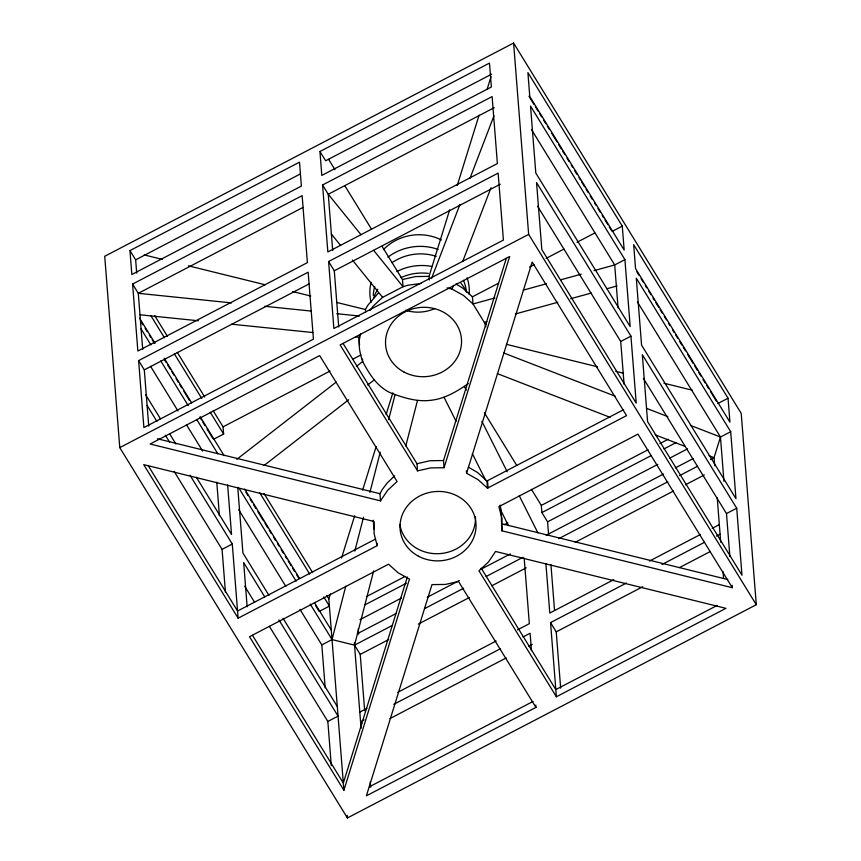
<?xml version="1.0" encoding="UTF-8"?>
<svg xmlns="http://www.w3.org/2000/svg" width="861" height="861" viewBox="0 0 861 861"><rect width="100%" height="100%" fill="white"/><g stroke="black" fill="none" stroke-linecap="round" stroke-linejoin="round"><path stroke-width="1.29" d="M360.737 333.691C357.67 342.71 359.575 352.752 362.675 361.512C369.347 374.051 377.107 386.664 390.496 392.853C403.239 397.707 417.101 402.141 430.941 400.268C444.771 398.858 457.148 391.314 468.319 383.608M501.5 522.519L501.382 511.391L500.123 505.116M501.963 530.839L501.952 518.57L498.885 506.655L637.936 434.148L732.324 587.708L501.963 530.839L501.489 524.866M345.767 586.223L332.034 639.583L321.81 644.921L325.178 687.778M354.807 551.083L363.514 517.246M369.875 492.514L380.261 452.165M388.634 419.63L394.995 394.898M373.62 570.951L354.538 645.147L360.232 654.403L364.655 710.659M405.779 446.009L417.499 400.451M343.894 790.269L409.481 579.066L398.062 572.748L388.559 564.192L249.507 636.709L343.894 790.269L328.827 598.922L330.42 593.81M341.559 557.971L354.667 515.728M362.621 490.124L376.139 446.611M386.083 414.604L392.842 392.842M429.295 279.965L429.015 276.381L449.679 209.815M457.234 185.502L479.103 115.094M487.057 89.501L491.028 76.694M407.328 577.01L343.324 783.09L252.456 635.267M444.072 467.717L509.669 256.513L340.127 344.927L417.542 470.87L430.629 467.91L444.072 467.717L443.501 460.549L506.311 258.3M466.576 473.27L532.173 262.078L626.56 415.626L487.509 488.144L477.995 479.599L466.576 473.27L466.382 470.881M730.688 431.695L735.961 498.659L641.574 345.11L636.301 278.135L730.688 431.695L720.463 437.022L714.06 457.654L714.695 465.693M431.501 278.544L459.849 204.703M469.934 178.421L493.966 115.848M447.074 287.875L452.079 289.113L453.521 285.357M462.648 261.572L490.996 187.73M365.634 311.919L365.451 309.529L367.755 305.386L378.183 293.235M380.508 500.865L387.601 490.339L397.093 481.536L319.679 355.593L150.148 444.007L380.508 500.865L379.949 493.687L382.252 489.554L387.03 483.172L394.607 475.875M369.918 310.434L373.104 306.182L382.596 297.368L403.045 286.713L407.856 285.228L420.932 283.463M236.84 459.3L336.242 382.058M356.336 366.442L362.675 361.512L362.492 359.123M264.079 465.489L348.683 399.752M367.712 384.964L374.061 380.035M513.597 43.05L104.719 256.277L119.776 447.612L347.403 817.95L756.281 604.723L741.224 413.388L513.597 43.05L528.654 234.386L756.281 604.723M129.957 250.583L299.499 162.169L301.382 186.084L131.841 274.498L129.957 250.583L135.651 259.839L136.695 273.131M319.937 151.504L489.478 63.09L491.362 87.015L321.82 175.429L319.937 151.504L325.63 160.77L491.609 74.207M135.651 259.839L300.446 173.9M132.594 284.065L302.136 195.651L307.399 262.627L137.868 351.03L132.594 284.065L138.287 293.321L142.711 349.577M322.574 184.986L492.115 96.583L497.389 163.547L327.847 251.961L322.574 184.986L328.267 194.252L361.039 234.762M303.083 207.383L138.287 293.321L231.512 302.889M494.246 107.69L328.267 194.252L332.69 250.508M138.621 360.598L308.152 272.184L313.426 339.159L143.884 427.573L138.621 360.598L144.304 369.864L148.738 426.109M328.601 261.529L498.142 173.115L503.405 240.079L333.874 328.493L328.601 261.529L334.294 270.784L338.717 327.04M144.304 369.864L309.099 283.915M334.294 270.784L500.273 184.232M119.776 447.612L528.654 234.386M213.41 439.358L223.623 434.03L223.064 426.852L330.021 371.069M352.601 359.295L360.92 354.958M485.938 326.868L484.388 322.498L473.012 303.976L472.441 296.808L498.594 283.172M529.493 267.05L534.25 264.575M546.132 258.375L563.955 249.077M577.031 242.264L594.854 232.965M612.063 231.469L622.288 226.131L527.901 72.582L529.773 96.497L624.16 250.056L622.288 226.131M624.914 259.624L630.187 326.588L535.8 173.029L530.527 106.064L624.914 259.624L614.7 264.951L594.09 270.623M225.442 592.239L222.063 549.383L232.287 544.044L190.023 475.294M624.096 384.35L620.716 341.483L630.941 336.156L536.554 182.597L541.827 249.572L636.214 403.12L630.941 336.156M375.418 539.126L237.561 611.019L148.103 465.478M487.509 488.144L486.939 480.965L623.622 409.685M377.172 545.68L374.115 533.766L374.104 521.497L143.733 464.639L238.12 618.198L377.172 545.68L376.989 543.291M717.826 403.54L728.051 398.212L633.664 244.653L635.547 268.567L729.934 422.127L728.051 398.212M366.754 596.447L404.692 576.666M504.277 524.726L507.829 522.875M548.618 535.133L547.574 521.841L541.881 512.586L541.321 505.407L648.021 449.765M659.881 443.587L668.179 439.25M364.946 604.852L406.435 583.22M541.881 512.586L650.959 455.706M664.003 448.904L675.853 442.715M359.963 619.683L401.463 598.04M547.574 521.841L657.836 464.348M669.686 458.16L687.476 448.882M357.337 633.718L396.469 613.323M427.293 597.243L459.3 580.551M480.642 569.422L510.282 553.967M546.132 535.262L663.508 474.056M675.368 467.878L693.148 458.601M392.476 625.355L354.538 645.147L332.034 639.583L310.197 604.067M424.484 608.662L463.605 588.257M486.131 576.515L522.885 557.347M558.746 538.652L667.824 481.773M679.673 475.584L697.464 466.318M710.497 459.516L714.06 457.654L709.044 455.717M360.232 654.403L388.677 639.562M418.317 624.107L469.299 597.523M491.825 585.771L526.211 567.84M575.105 542.344L673.506 491.028M685.367 484.84L704.33 474.949M331.313 765.655L327.837 721.453L338.05 716.126L278.889 619.866M729.859 556.421L726.49 513.565L736.715 508.227L642.328 354.667L647.59 421.642L741.978 575.202L736.715 508.227M359.812 712.112L366.915 708.399M397.75 692.33L496.151 641.014M517.493 629.886L529.343 623.698L524.177 558.068M613.807 579.647L549.792 613.043L545.885 563.481M649.377 561.103L700.359 534.52M712.219 528.331L719.322 524.629M364.117 719.828L360.555 721.679L361.824 723.735M393.757 704.363L500.456 648.72M522.982 636.979L530.096 633.265L531.474 650.679M556.378 696.753L478.964 570.811L488.456 561.996L495.549 551.47L725.92 608.34L556.378 696.753L550.545 622.6L626.421 583.037M661.991 564.493L704.664 542.226M716.524 536.048L720.076 534.197M389.958 718.569L506.15 657.976M528.676 646.234L532.227 644.383M560.662 688.122L556.228 631.866L642.78 586.728M679.533 567.56L710.357 551.492M369.391 786.793L533.002 701.467M717.052 605.487L555.808 689.575L481.213 568.206M535.929 707.408L366.399 795.822L431.985 584.619L445.428 584.436L458.515 581.466L535.929 707.408L535.746 705.019M382.069 246.332L402.485 279.534L415.572 276.564L429.015 276.381M343.076 343.474L416.972 463.702L430.059 460.732L443.501 460.549M494.903 297.949L473.012 303.976L463.498 295.431L452.079 289.113M523.24 290.146L546.434 283.753M560.597 279.847L581.207 274.175M484.388 322.498L486.971 321.788M515.308 313.985L557.81 302.276M570.692 298.724L591.303 293.041M606.757 288.79L617.057 285.949M264.801 306.312L311.413 311.09M336.716 313.695L359.36 316.019M139.869 314.771L198.46 320.787M231.76 324.21L312.995 332.55M355.615 336.92L359.607 337.329M144.196 254.91L162.417 259.409M188.441 265.834L265.231 284.787M292.568 291.535L310.789 296.033M336.812 302.459L365.451 309.529M506.419 344.325L597.523 366.808M615.744 371.306L623.558 373.233M663.906 383.199L692.535 390.259M157.391 438.755L379.949 493.687M501.393 523.671L727.857 579.561M503.75 352.988L615.238 396.221M646.557 408.362L667.856 416.627M690.404 425.366L720.463 437.022L723.94 481.224M497.346 373.62L610.083 417.337M655.178 434.827L685.248 446.482M468.255 467.125L477.424 472.42L486.939 480.965M456.007 283.979L462.938 288.252L472.441 296.808M373.642 250.347L403.045 286.713L402.485 279.534M331.345 233.998L340.59 245.428M352.353 259.968L382.596 297.368M528.945 96.238L533.874 104.267M535.284 106.56L538.103 111.144M539.513 113.437L541.623 116.87M543.732 120.303L545.852 123.747M547.262 126.04L549.372 129.473M551.481 132.917L557.121 142.076M558.531 144.368L561.35 148.953M562.75 151.245L564.87 154.689M566.979 158.123L569.089 161.567M571.209 165L572.619 167.292M574.728 170.726L576.838 174.17M578.958 177.603L580.368 179.895M581.778 182.188L584.587 186.772M585.997 189.065L588.117 192.498M590.226 195.942L592.336 199.375M594.456 202.819L595.855 205.112M597.975 208.545L600.085 211.989M602.205 215.422L603.604 217.715M605.014 220.007L607.834 224.592M609.244 226.884L611.353 230.317M636.828 271.753L638.937 275.197M641.058 278.63L643.167 282.074M645.276 285.508L646.686 287.8M648.796 291.233L650.916 294.677M653.025 298.11L654.435 300.403M655.845 302.695L658.665 307.28M660.075 309.573L662.184 313.006M664.294 316.45L666.414 319.883M668.523 323.327L669.933 325.619M672.753 330.204L674.163 332.486M675.562 334.778L677.682 338.222M679.792 341.656L681.901 345.1M683.311 347.392L685.431 350.825M687.541 354.269L693.18 363.428M694.59 365.721L697.399 370.305M698.809 372.598L700.929 376.042M703.039 379.475L705.148 382.908M706.558 385.201L708.668 388.645M710.788 392.078L716.417 401.248M531.581 129.731L614.7 264.951L618.069 307.808M637.344 301.802L720.463 437.022M537.598 206.263L620.716 341.483M643.371 378.334L726.49 513.565M328.59 159.317L334.918 169.617M344.777 185.653L371.511 229.155M484.312 412.667L516.686 465.338M531.463 489.382L541.321 505.407M550.545 622.6L556.228 631.866M154.743 315.696L167.421 336.317M177.28 352.364L204.746 397.061M213.205 410.805L223.064 426.852M264.026 493.504L312.629 572.576M326.717 595.489L328.827 598.922M151.073 315.998L164.462 337.77M174.32 353.806L201.797 398.503M210.245 412.258L223.623 434.03M259.667 492.653L309.669 574.018M323.758 596.931L329.397 606.101L319.173 611.428L315.653 605.703M139.579 318.139L155.077 343.345M164.225 358.251L191.702 402.937M200.15 416.692L224.097 455.652M244.642 489.07L299.585 578.452M314.373 602.517L331.281 630.015M141.559 322.477L142.969 324.758M145.078 328.202L147.199 331.636M149.308 335.08L150.718 337.372M152.128 339.664L154.237 343.098M164.806 360.285L166.216 362.578M167.626 364.87L170.435 369.455M171.845 371.748L173.965 375.181M176.074 378.625L178.184 382.058M179.594 384.35L181.714 387.794M183.823 391.228L189.452 400.397M200.021 417.585L201.431 419.877M202.841 422.17L204.95 425.603M207.07 429.047L212.699 438.217M245.923 492.255L248.033 495.688M250.142 499.132L252.262 502.566M253.672 504.858L255.782 508.302M257.891 511.735L263.531 520.905M264.94 523.197L267.76 527.782M269.159 530.075L271.28 533.508M273.389 536.941L275.498 540.385M277.619 543.818L279.029 546.111M281.138 549.555L283.247 552.988M285.368 556.432L286.778 558.724M288.177 561.017L290.996 565.591M292.406 567.883L294.527 571.327M296.636 574.761L298.745 578.205M141.032 328.848L150.89 344.895M160.759 360.942L188.225 405.628M196.674 419.382L217.811 453.758M239.057 488.316L296.109 581.143M150.535 366.269L178.001 410.966M186.46 424.71L202.658 451.067M238.691 509.69L285.884 586.47M299.972 609.394L321.81 644.921M145.595 394.672L160.394 418.737M169.552 433.643L175.892 443.953M196.319 477.188L231.534 534.477L227.638 484.926M268.976 595.403L242.92 552.999L237.754 487.369M283.065 618.316L337.308 706.558M147.059 405.391L156.917 421.427M165.366 435.182L169.595 442.059M264.801 596.942L243.674 562.567L247.15 606.768M174.17 471.451L222.063 549.383M244.718 586.233L254.576 602.269M269.375 626.334L327.837 721.453M464.466 386.643L466.275 390.237M481.923 421.406L507.204 471.753M519.237 495.721L537.899 532.884M444.028 397.298L456.061 421.277M472.312 453.639L485.55 480.007M500.607 509.981L508.431 525.565M485.884 322.208L486.39 324.715M359.554 344.938L358.768 337.318M374.051 529.106L373.2 520.205M732.141 585.319L732.324 587.708M717.224 497.841L720.711 542.226M723.036 571.693L723.563 578.388M550.943 564.698L554.527 610.245M487.509 480.664L488.079 487.843M416.972 463.702L417.542 470.87M358.219 628.885L358.639 634.202M370.252 781.831L370.682 787.191M354.345 642.747L361.082 728.374M347.198 815.27L347.403 817.95M232.287 544.044L238.12 618.198M216.778 482.214L219.415 515.707M373.265 295.398A46.763 42.652 -4.5 0 1 374.686 286.552M392.089 262.67A46.763 42.652 -4.5 0 1 436.247 256.352M463.412 280.277A46.763 42.652 -4.5 0 1 466.382 291.04M373.642 297.971A49.744 45.375 -4.5 0 1 377.764 289.199M396.899 271.559A49.744 45.375 -4.5 0 1 432.19 266.512M461.001 283.312A49.744 45.375 -4.5 0 1 466.823 292.492M467.103 277.802A49.744 45.375 -4.5 0 1 469.191 294.204M371.059 302.329A49.744 45.375 -4.5 0 1 371.113 282.29M387.88 257.213A49.744 45.375 -4.5 0 1 438.12 249.41M383.393 249.668A46.763 42.652 -4.5 0 1 441.392 239.95M400.892 277.64A46.763 42.652 -4.5 0 1 428.283 273.389M434.74 308.582A38.045 34.698 -4.5 0 1 405.671 310.294M475.444 516.761A38.045 34.698 -4.5 0 1 441.219 553.494A38.045 34.698 -4.5 0 1 399.859 524.607M404.013 372.049A38.045 34.698 -4.5 0 0 461.55 342.043A38.045 34.698 -4.5 0 0 405.036 311.919A38.045 34.698 -4.5 0 0 404.013 372.049M418.511 556.217A38.045 34.698 -4.5 0 0 476.047 526.211A38.045 34.698 -4.5 0 0 419.533 496.076A38.045 34.698 -4.5 0 0 418.511 556.217"/></g></svg>
